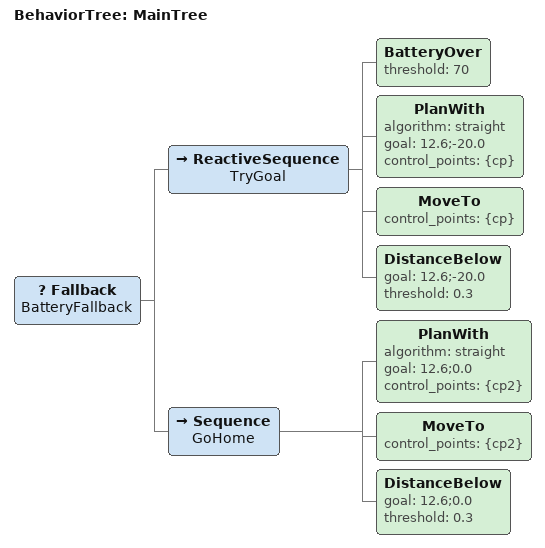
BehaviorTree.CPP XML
<?xml version="1.0"?>
<root BTCPP_format="4" main_tree_to_execute="MainTree">
  <BehaviorTree ID="MainTree">
    <Fallback name="BatteryFallback">
      <ReactiveSequence name="TryGoal">
        <BatteryOver threshold="70"/>
        <PlanWith algorithm="straight" goal="12.6;-20.0" control_points="{cp}"/>
        <MoveTo control_points="{cp}"/>
        <DistanceBelow goal="12.6;-20.0" threshold="0.3"/>
      </ReactiveSequence>
      <Sequence name="GoHome">
        <PlanWith algorithm="straight" goal="12.6;0.0" control_points="{cp2}"/>
        <MoveTo control_points="{cp2}"/>
        <DistanceBelow goal="12.6;0.0" threshold="0.3"/>
      </Sequence>
    </Fallback>
  </BehaviorTree>

</root>
